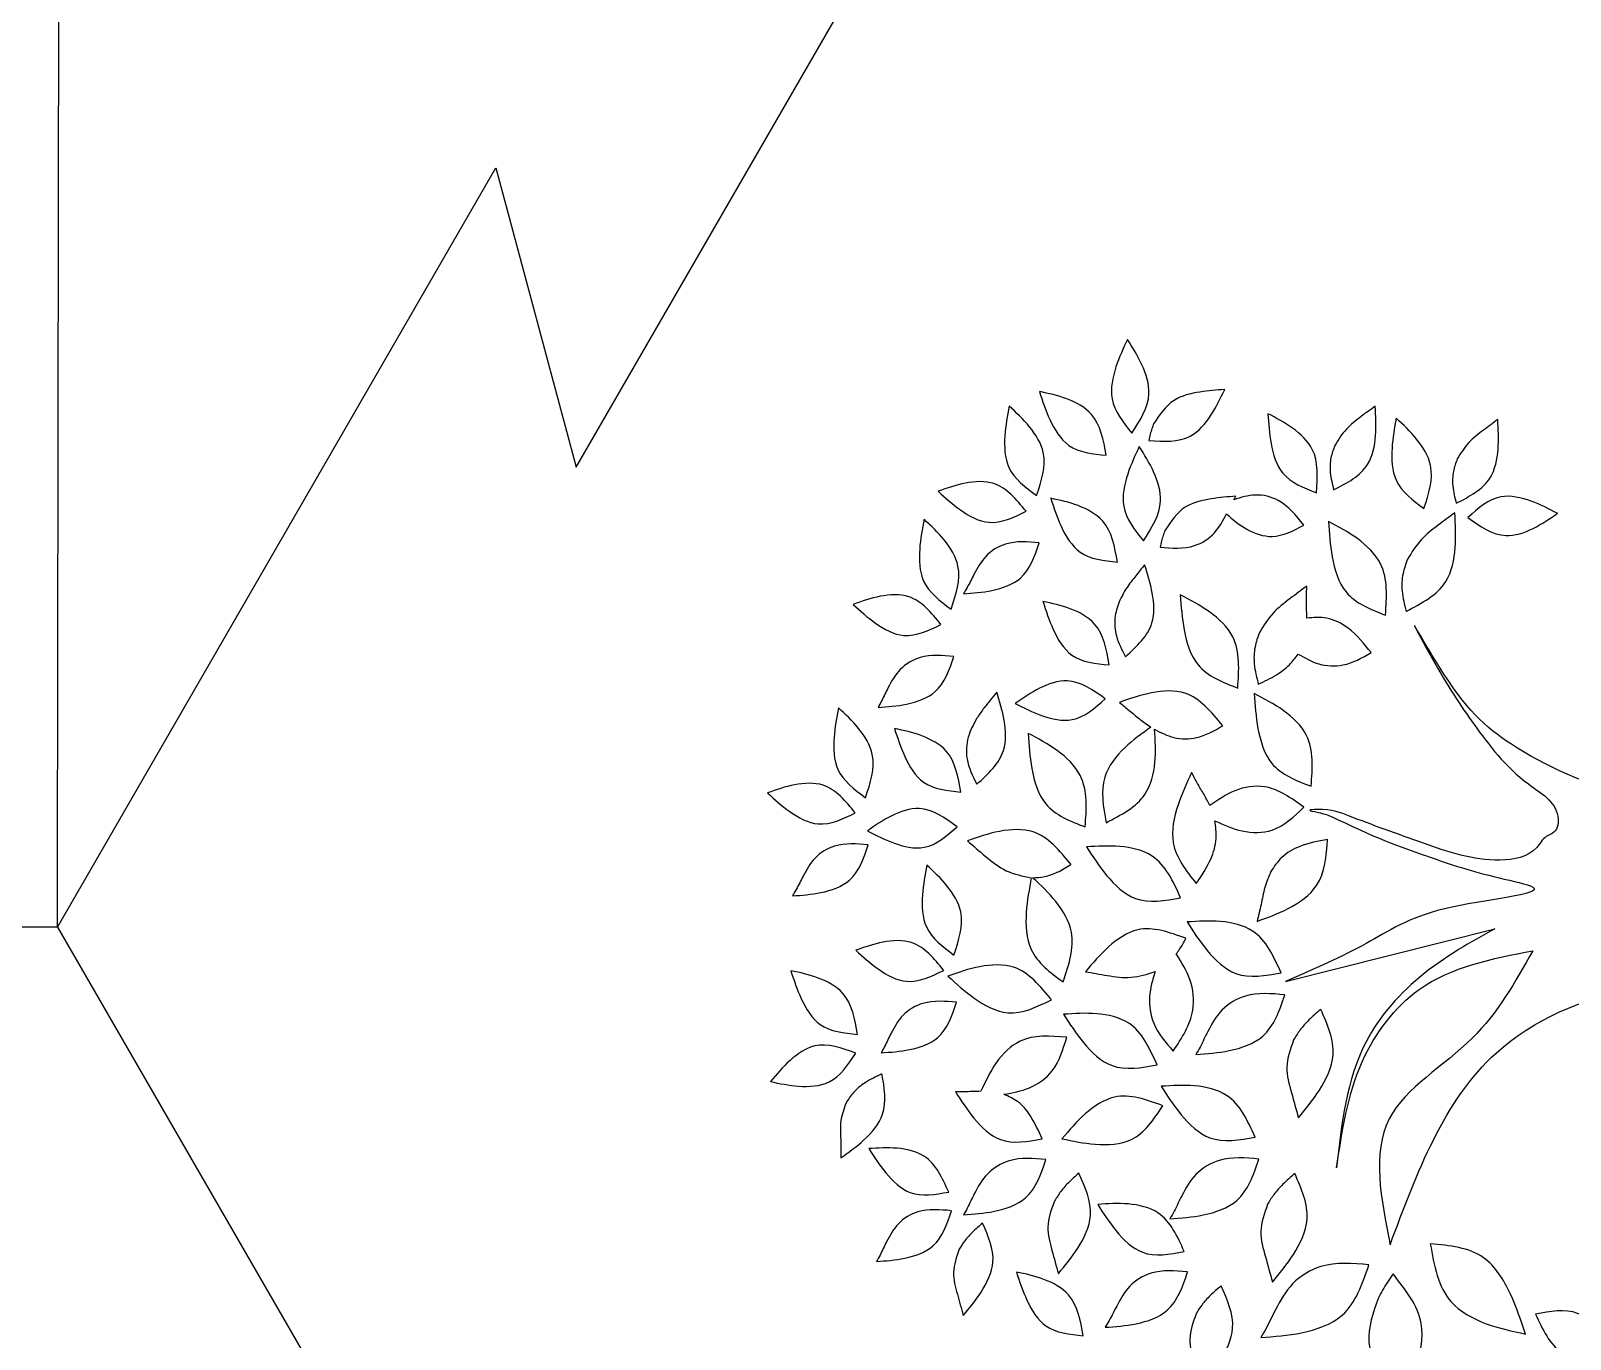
# Model space of a CAD drawing. Extents: x 1 to 437, y 7 to 187.
# Drawn here: x 69.53 to 92.52, y 80.37 to 99.91 of the extents above; entities that cross this region are included whole.
import ezdxf

# ---------------------------------------------------------------- set-up
doc = ezdxf.new("R2010")
doc.units = 0
doc.layers.add('Base', color=7, linetype='CONTINUOUS')

msp = doc.modelspace()

# ---------------------------------------------------------------- linework, layer by layer
at = {"layer": 'Base', "color": 1}
for p, q in [((77.671072, 93.39102), (84.218628, 104.731717)), ((69.925119, 86.522448), (76.472675, 97.863145)), ((76.472675, 97.863145), (77.671072, 93.39102)), ((69.925119, 86.522448), (56.830008, 86.522448)), ((69.925119, 86.522448), (76.472675, 75.181749))]:
    msp.add_line(p, q, dxfattribs=at)
at = {"layer": 'Base', "color": 3}
for p, q in [((85.905385, 95.301961), (85.905385, 95.301961)), ((84.5903, 94.523471), (84.5903, 94.523471)), ((84.138632, 94.305601), (84.138632, 94.305601)), ((86.300158, 94.045474), (86.300158, 94.045474)), ((88.004057, 94.192131), (88.004057, 94.192131)), ((89.920318, 94.124527), (89.920318, 94.124527)), ((86.082034, 93.702952), (86.082034, 93.702952)), ((89.002887, 93.717295), (89.002887, 93.717295)), ((90.832158, 93.516604), (90.832158, 93.516604)), ((83.078433, 93.033702), (83.078433, 93.033702)), ((84.759323, 92.928865), (84.759323, 92.928865)), ((82.867619, 92.615671), (82.867619, 92.615671)), ((86.46918, 92.450868), (86.46918, 92.450868)), ((88.90703, 92.58113), (88.90703, 92.58113)), ((90.989074, 92.641856), (90.989074, 92.641856)), ((90.090377, 92.020132), (90.090377, 92.020132)), ((83.612172, 91.788636), (83.612186, 91.788628)), ((81.807423, 91.343772), (81.807423, 91.343772)), ((84.643064, 91.386944), (84.643064, 91.386944)), ((85.780713, 91.381883), (85.780713, 91.381883)), ((86.695698, 91.485016), (86.695698, 91.485016)), ((87.879019, 90.924031), (87.879019, 90.924031)), ((82.333536, 90.103109), (82.333536, 90.103109)), ((87.800569, 90.012044), (87.800569, 90.012044)), ((81.588314, 89.800129), (81.588314, 89.800129)), ((84.231511, 89.862752), (84.231511, 89.862752)), ((85.789341, 89.879883), (85.789341, 89.879883)), ((82.427067, 89.488999), (82.427067, 89.488999)), ((83.652922, 89.636692), (83.652922, 89.636692)), ((84.422056, 89.416674), (84.422056, 89.416674)), ((86.864379, 88.831489), (86.864379, 88.831489)), ((80.528104, 88.528233), (80.528104, 88.528233)), ((82.023164, 87.960393), (82.023164, 87.960393)), ((83.5157, 87.811541), (83.5157, 87.811541)), ((85.296211, 87.720476), (85.296211, 87.720476)), ((82.909145, 87.448871), (82.909145, 87.448871)), ((81.061854, 87.283162), (81.061868, 87.283156)), ((88.048019, 87.353776), (88.048019, 87.353776)), ((86.79758, 86.599063), (86.79758, 86.599063)), ((81.848932, 86.176977), (81.848932, 86.176977)), ((80.878367, 85.871709), (80.878367, 85.871709)), ((83.224466, 85.790166), (83.224466, 85.790166)), ((85.279145, 85.856506), (85.279159, 85.856497)), ((84.952521, 85.220193), (84.952521, 85.220193)), ((82.375056, 84.936309), (82.375056, 84.936309)), ((87.106447, 84.964452), (87.106447, 84.964452)), ((88.386866, 84.836233), (88.386866, 84.836233)), ((80.57344, 84.214672), (80.57344, 84.214672)), ((83.338207, 84.064533), (83.338207, 84.064533)), ((86.409248, 84.144924), (86.409248, 84.144924)), ((81.704231, 83.897875), (81.704231, 83.897875)), ((84.927858, 83.360611), (84.927858, 83.360611)), ((82.042491, 83.213757), (82.042491, 83.213757)), ((83.618022, 82.538351), (83.618022, 82.538351)), ((84.812087, 82.419253), (84.812087, 82.419253)), ((85.461706, 82.380262), (85.461706, 82.380262)), ((86.718115, 82.510312), (86.718115, 82.510312)), ((87.998534, 82.382093), (87.998534, 82.382093)), ((82.306482, 81.818919), (82.306482, 81.818919)), ((83.394454, 81.71015), (83.394454, 81.71015)), ((90.428809, 81.793677), (90.428809, 81.793677)), ((84.247324, 81.370504), (84.247324, 81.370504)), ((89.65729, 80.986504), (89.657278, 80.98651)), ((85.745915, 80.861723), (85.74593, 80.861717)), ((86.93233, 80.747042), (86.93233, 80.747042)), ((88.117319, 80.806308), (88.117319, 80.806308)), ((92.001577, 80.743065), (92.001577, 80.743065))]:
    msp.add_line(p, q, dxfattribs=at)
at = {"layer": 'Base', "color": 7}
msp.add_line((88.264642, 85.711333), (91.394113, 86.497912), dxfattribs=at)
at = {"layer": 'Base', "color": 1}
msp.add_open_spline([(69.925119, 86.522448), (69.933194, 91.810889), (69.949344, 102.387763), (69.9736, 118.253045), (69.989773, 128.829886), (69.997859, 134.118295)], degree=3, knots=[0, 0, 0, 0, 15.865342, 31.730656, 47.595902, 47.595902, 47.595902, 47.595902], dxfattribs=at)
at = {"layer": 'Base', "color": 3}
for points, knots in [([(85.905385, 95.301961), (85.843833, 95.169027), (85.715658, 94.892204), (85.605913, 94.359111), (85.841224, 94.062992), (85.97134, 93.899252)], [0, 0, 0, 0, 0.443848, 0.92427, 1.5185, 1.5185, 1.5185, 1.5185]), ([(85.97134, 93.899252), (86.0949, 94.091672), (86.303139, 94.415962), (86.137826, 94.933916), (85.982521, 95.179825), (85.905385, 95.301961)], [0, 0, 0, 0, 0.646036, 1.088783, 1.525673, 1.525673, 1.525673, 1.525673]), ([(84.5903, 94.523471), (84.636686, 94.383597), (84.732635, 94.094266), (85.01314, 93.629599), (85.384811, 93.591454), (85.588097, 93.57059)], [0, 0, 0, 0, 0.447384, 0.925414, 1.502525, 1.502525, 1.502525, 1.502525]), ([(85.588097, 93.57059), (85.547357, 93.797817), (85.479454, 94.176541), (85.005465, 94.433952), (84.727747, 94.493835), (84.5903, 94.523471)], [0, 0, 0, 0, 0.650386, 1.08401, 1.508898, 1.508898, 1.508898, 1.508898]), ([(86.225741, 93.793108), (86.447391, 93.77801), (86.824311, 93.752335), (87.171239, 94.163807), (87.295683, 94.424316), (87.358068, 94.554911)], [0, 0, 0, 0, 0.622764, 1.059024, 1.497571, 1.497571, 1.497571, 1.497571]), ([(87.358068, 94.554911), (87.23546, 94.544512), (86.979393, 94.522795), (86.554511, 94.427144), (86.388337, 94.177791), (86.300158, 94.045474)], [0, 0, 0, 0, 0.372564, 0.778104, 1.236597, 1.236597, 1.236597, 1.236597]), ([(84.138632, 94.305601), (84.112046, 94.160737), (84.056876, 93.86012), (84.080376, 93.316993), (84.382292, 93.092615), (84.548373, 92.969186)], [0, 0, 0, 0, 0.44655, 0.926661, 1.513686, 1.513686, 1.513686, 1.513686]), ([(84.548373, 92.969186), (84.620876, 93.187706), (84.742312, 93.553707), (84.454688, 94.013024), (84.243396, 94.20862), (84.138632, 94.305601)], [0, 0, 0, 0, 0.650215, 1.08905, 1.520623, 1.520623, 1.520623, 1.520623]), ([(88.986809, 93.054445), (89.186051, 93.157861), (89.525128, 93.333858), (89.630974, 93.866666), (89.615091, 94.159294), (89.607164, 94.305325)], [0, 0, 0, 0, 0.633172, 1.077554, 1.520215, 1.520215, 1.520215, 1.520215]), ([(89.607164, 94.305325), (89.536715, 94.253252), (89.388973, 94.144051), (89.159539, 93.971001), (89.055673, 93.802784), (89.002887, 93.717295)], [0, 0, 0, 0, 0.263453, 0.552495, 0.851187, 0.851187, 0.851187, 0.851187]), ([(86.300158, 94.045474), (86.289944, 94.020277), (86.268735, 93.967951), (86.245362, 93.883097), (86.232436, 93.823814), (86.225741, 93.793108)], [0, 0, 0, 0, 0.081505, 0.169261, 0.263555, 0.263555, 0.263555, 0.263555]), ([(88.004057, 94.192131), (88.013955, 94.045105), (88.034425, 93.74103), (88.188361, 93.221278), (88.536486, 93.085301), (88.727353, 93.010749)], [0, 0, 0, 0, 0.44716, 0.924804, 1.504528, 1.504528, 1.504528, 1.504528]), ([(88.727353, 93.010749), (88.744306, 93.240931), (88.772549, 93.624405), (88.381335, 93.99527), (88.129085, 94.126892), (88.004057, 94.192131)], [0, 0, 0, 0, 0.651133, 1.084762, 1.510909, 1.510909, 1.510909, 1.510909]), ([(89.920318, 94.124527), (89.894024, 93.9786), (89.839298, 93.674884), (89.863886, 93.127859), (90.167073, 92.900632), (90.333288, 92.776061)], [0, 0, 0, 0, 0.449523, 0.93559, 1.525429, 1.525429, 1.525429, 1.525429]), ([(90.333288, 92.776061), (90.405232, 92.99556), (90.526156, 93.364495), (90.238024, 93.828082), (90.02539, 94.026487), (89.920318, 94.124527)], [0, 0, 0, 0, 0.653172, 1.097857, 1.532245, 1.532245, 1.532245, 1.532245]), ([(90.81608, 92.853754), (91.015322, 92.95717), (91.354399, 93.133168), (91.460249, 93.665977), (91.444365, 93.958606), (91.436438, 94.104636)], [0, 0, 0, 0, 0.633172, 1.077557, 1.520218, 1.520218, 1.520218, 1.520218]), ([(91.436438, 94.104636), (91.365989, 94.052564), (91.218247, 93.943361), (90.988812, 93.770309), (90.884945, 93.602093), (90.832158, 93.516604)], [0, 0, 0, 0, 0.263455, 0.552498, 0.851191, 0.851191, 0.851191, 0.851191]), ([(86.082034, 93.702952), (86.02021, 93.569352), (85.891267, 93.290706), (85.77843, 92.755492), (86.013792, 92.457131), (86.143578, 92.292606)], [0, 0, 0, 0, 0.446115, 0.930448, 1.525834, 1.525834, 1.525834, 1.525834]), ([(86.143578, 92.292606), (86.26715, 92.485566), (86.4757, 92.81122), (86.314067, 93.332357), (86.158923, 93.580147), (86.082034, 93.702952)], [0, 0, 0, 0, 0.648307, 1.09413, 1.532178, 1.532178, 1.532178, 1.532178]), ([(89.002887, 93.717295), (88.980421, 93.65651), (88.932435, 93.526679), (88.926596, 93.296551), (88.965557, 93.139873), (88.9868, 93.054445)], [0, 0, 0, 0, 0.193489, 0.413279, 0.676803, 0.676803, 0.676803, 0.676803]), ([(90.832158, 93.516604), (90.809692, 93.455819), (90.761706, 93.325987), (90.755869, 93.09586), (90.794829, 92.939182), (90.816072, 92.853754)], [0, 0, 0, 0, 0.193488, 0.413279, 0.676803, 0.676803, 0.676803, 0.676803]), ([(84.392, 92.733584), (84.248409, 92.909004), (84.008501, 93.202093), (83.475648, 93.17336), (83.210669, 93.080195), (83.078433, 93.033702)], [0, 0, 0, 0, 0.634713, 1.060465, 1.484591, 1.484591, 1.484591, 1.484591]), ([(83.078433, 93.033702), (83.184613, 92.936914), (83.403906, 92.737018), (83.874858, 92.482141), (84.207699, 92.643974), (84.392, 92.733584)], [0, 0, 0, 0, 0.436145, 0.900769, 1.477244, 1.477244, 1.477244, 1.477244]), ([(84.759323, 92.928865), (84.805709, 92.788991), (84.901659, 92.499661), (85.182162, 92.034995), (85.553832, 91.996848), (85.757117, 91.975984)], [0, 0, 0, 0, 0.447382, 0.925412, 1.502521, 1.502521, 1.502521, 1.502521]), ([(85.757117, 91.975984), (85.716377, 92.203211), (85.648475, 92.581934), (85.174487, 92.839346), (84.896769, 92.899228), (84.759323, 92.928865)], [0, 0, 0, 0, 0.650386, 1.084009, 1.508896, 1.508896, 1.508896, 1.508896]), ([(87.527088, 92.960304), (87.404481, 92.949906), (87.148414, 92.928189), (86.723534, 92.832538), (86.55736, 92.583185), (86.46918, 92.450868)], [0, 0, 0, 0, 0.372562, 0.778101, 1.236594, 1.236594, 1.236594, 1.236594]), ([(88.54033, 92.528067), (88.427347, 92.669838), (88.239264, 92.905844), (87.820702, 93.009021), (87.601872, 92.94011), (87.496221, 92.90684)], [0, 0, 0, 0, 0.529274, 0.881084, 1.209495, 1.209495, 1.209495, 1.209495]), ([(87.496221, 92.90684), (87.499593, 92.91283), (87.506332, 92.924804), (87.516481, 92.942709), (87.523557, 92.954447), (87.527088, 92.960304)], [0, 0, 0, 0, 0.020622, 0.041222, 0.061738, 0.061738, 0.061738, 0.061738]), ([(92.328314, 92.703716), (92.202118, 92.768834), (91.941144, 92.903498), (91.421411, 93.023532), (91.143869, 92.778512), (90.989074, 92.641856)], [0, 0, 0, 0, 0.43095, 0.891209, 1.47164, 1.47164, 1.47164, 1.47164]), ([(86.394761, 92.198502), (86.569995, 92.183329), (86.866203, 92.157682), (87.225302, 92.390301), (87.332605, 92.596103), (87.384797, 92.696206)], [0, 0, 0, 0, 0.513138, 0.867388, 1.20288, 1.20288, 1.20288, 1.20288]), ([(87.384797, 92.696206), (87.481097, 92.61245), (87.675749, 92.443151), (88.111076, 92.299209), (88.38595, 92.445759), (88.54033, 92.528067)], [0, 0, 0, 0, 0.383482, 0.775139, 1.276943, 1.276943, 1.276943, 1.276943]), ([(90.067209, 91.239169), (90.301338, 91.361054), (90.700207, 91.5687), (90.8237, 92.196138), (90.805059, 92.540833), (90.795763, 92.712728)], [0, 0, 0, 0, 0.744494, 1.268346, 1.789454, 1.789454, 1.789454, 1.789454]), ([(90.795763, 92.712728), (90.713327, 92.651467), (90.540555, 92.523074), (90.273248, 92.318134), (90.152048, 92.120629), (90.090377, 92.020132)], [0, 0, 0, 0, 0.30885, 0.647294, 0.997919, 0.997919, 0.997919, 0.997919]), ([(90.989074, 92.641856), (91.171468, 92.511444), (91.47738, 92.292715), (91.981477, 92.462991), (92.212531, 92.623356), (92.328314, 92.703716)], [0, 0, 0, 0, 0.627216, 1.051969, 1.478607, 1.478607, 1.478607, 1.478607]), ([(82.867619, 92.615671), (82.840801, 92.470183), (82.785085, 92.167915), (82.804779, 91.622231), (83.107096, 91.395825), (83.272952, 91.271616)], [0, 0, 0, 0, 0.448673, 0.932168, 1.519805, 1.519805, 1.519805, 1.519805]), ([(83.272952, 91.271616), (83.345462, 91.490522), (83.467, 91.85744), (83.183442, 92.320851), (82.972175, 92.518068), (82.867619, 92.615671)], [0, 0, 0, 0, 0.652348, 1.093433, 1.525621, 1.525621, 1.525621, 1.525621]), ([(86.46918, 92.450868), (86.458967, 92.425671), (86.437757, 92.373344), (86.414382, 92.28849), (86.401456, 92.229208), (86.394761, 92.198502)], [0, 0, 0, 0, 0.081505, 0.169262, 0.263556, 0.263556, 0.263556, 0.263556]), ([(88.90703, 92.58113), (88.918959, 92.407494), (88.943679, 92.047667), (89.124392, 91.433288), (89.535031, 91.271196), (89.759539, 91.182575)], [0, 0, 0, 0, 0.528177, 1.094541, 1.777681, 1.777681, 1.777681, 1.777681]), ([(89.759539, 91.182575), (89.778938, 91.453695), (89.811324, 91.906326), (89.352046, 92.346795), (89.054258, 92.503603), (88.90703, 92.58113)], [0, 0, 0, 0, 0.767846, 1.281905, 1.784589, 1.784589, 1.784589, 1.784589]), ([(83.45665, 91.501625), (83.597683, 91.51188), (83.891842, 91.53327), (84.39918, 91.708574), (84.520708, 92.063851), (84.588977, 92.263427)], [0, 0, 0, 0, 0.428359, 0.893449, 1.489598, 1.489598, 1.489598, 1.489598]), ([(84.588977, 92.263427), (84.417875, 92.278319), (84.128466, 92.303508), (83.772283, 92.084989), (83.664412, 91.885329), (83.612172, 91.788636)], [0, 0, 0, 0, 0.50248, 0.849919, 1.176192, 1.176192, 1.176192, 1.176192]), ([(90.090377, 92.020132), (90.063687, 91.948543), (90.006662, 91.795589), (89.997017, 91.52451), (90.042463, 91.339757), (90.067206, 91.239169)], [0, 0, 0, 0, 0.228205, 0.487571, 0.797542, 0.797542, 0.797542, 0.797542]), ([(83.612186, 91.788628), (83.595528, 91.75616), (83.562325, 91.691441), (83.512151, 91.594815), (83.475124, 91.532644), (83.45665, 91.501625)], [0, 0, 0, 0, 0.109481, 0.218233, 0.32652, 0.32652, 0.32652, 0.32652]), ([(86.16168, 91.935902), (86.118636, 91.881137), (86.028653, 91.766649), (85.886386, 91.591499), (85.816387, 91.452646), (85.780713, 91.381883)], [0, 0, 0, 0, 0.209129, 0.437182, 0.674184, 0.674184, 0.674184, 0.674184]), ([(85.877705, 90.562101), (86.044479, 90.715386), (86.327178, 90.975219), (86.294536, 91.518239), (86.205845, 91.797058), (86.16168, 91.935902)], [0, 0, 0, 0, 0.639459, 1.083947, 1.524842, 1.524842, 1.524842, 1.524842]), ([(88.584405, 91.616627), (88.501968, 91.555366), (88.329196, 91.426973), (88.061889, 91.222033), (87.940689, 91.024529), (87.879019, 90.924031)], [0, 0, 0, 0, 0.308852, 0.647296, 0.99792, 0.99792, 0.99792, 0.99792]), ([(88.583369, 91.138585), (88.583121, 91.191901), (88.582626, 91.298275), (88.579241, 91.457647), (88.582746, 91.563658), (88.584498, 91.616627)], [0, 0, 0, 0, 0.159954, 0.319135, 0.478099, 0.478099, 0.478099, 0.478099]), ([(83.120986, 91.043657), (82.977396, 91.219077), (82.737489, 91.512164), (82.204636, 91.483432), (81.939658, 91.390266), (81.807423, 91.343772)], [0, 0, 0, 0, 0.634711, 1.060463, 1.484588, 1.484588, 1.484588, 1.484588]), ([(81.807423, 91.343772), (81.913602, 91.246984), (82.132893, 91.047088), (82.603845, 90.792214), (82.936686, 90.954047), (83.120986, 91.043657)], [0, 0, 0, 0, 0.436143, 0.900766, 1.477241, 1.477241, 1.477241, 1.477241]), ([(84.643064, 91.386944), (84.688816, 91.247505), (84.783249, 90.959701), (85.060449, 90.495963), (85.430451, 90.458826), (85.633221, 90.438474)], [0, 0, 0, 0, 0.445619, 0.919763, 1.494666, 1.494666, 1.494666, 1.494666]), ([(85.633221, 90.438474), (85.593264, 90.665328), (85.526855, 91.042354), (85.055652, 91.298858), (84.779871, 91.357736), (84.643064, 91.386944)], [0, 0, 0, 0, 0.64864, 1.07802, 1.500699, 1.500699, 1.500699, 1.500699]), ([(85.780713, 91.381883), (85.755048, 91.303379), (85.700893, 91.137736), (85.729588, 90.843565), (85.824972, 90.662309), (85.877705, 90.562101)], [0, 0, 0, 0, 0.246008, 0.51907, 0.856681, 0.856681, 0.856681, 0.856681]), ([(86.695698, 91.485016), (86.707849, 91.311945), (86.733014, 90.953504), (86.917968, 90.342431), (87.327981, 90.181995), (87.552615, 90.094098)], [0, 0, 0, 0, 0.526333, 1.090069, 1.773173, 1.773173, 1.773173, 1.773173]), ([(87.552615, 90.094098), (87.571929, 90.364971), (87.604173, 90.817188), (87.140944, 91.252562), (86.843122, 91.408049), (86.695698, 91.485016)], [0, 0, 0, 0, 0.765981, 1.278786, 1.781453, 1.781453, 1.781453, 1.781453]), ([(89.548104, 90.622333), (89.442262, 90.7541), (89.262527, 90.977861), (88.903105, 91.163885), (88.683835, 91.146535), (88.583369, 91.138585)], [0, 0, 0, 0, 0.504505, 0.856729, 1.154584, 1.154584, 1.154584, 1.154584]), ([(87.879019, 90.924031), (87.852618, 90.853094), (87.796356, 90.701922), (87.789549, 90.433325), (87.835261, 90.2506), (87.860251, 90.150706)], [0, 0, 0, 0, 0.225973, 0.481567, 0.789813, 0.789813, 0.789813, 0.789813]), ([(83.313566, 90.565852), (83.14265, 90.58131), (82.854295, 90.607389), (82.494413, 90.397334), (82.385995, 90.19905), (82.333536, 90.103109)], [0, 0, 0, 0, 0.503205, 0.848961, 1.173092, 1.173092, 1.173092, 1.173092]), ([(87.860259, 90.150706), (87.952203, 90.194618), (88.117962, 90.273783), (88.324295, 90.424997), (88.414923, 90.54582), (88.456268, 90.600938)], [0, 0, 0, 0, 0.305645, 0.551027, 0.756874, 0.756874, 0.756874, 0.756874]), ([(88.456268, 90.600938), (88.555247, 90.543717), (88.759569, 90.425595), (89.168865, 90.407637), (89.411891, 90.545218), (89.548104, 90.62233)], [0, 0, 0, 0, 0.340101, 0.702071, 1.163676, 1.163676, 1.163676, 1.163676]), ([(82.18124, 89.804052), (82.322273, 89.814307), (82.616432, 89.835696), (83.123769, 90.011), (83.245298, 90.366276), (83.313566, 90.565852)], [0, 0, 0, 0, 0.428359, 0.893449, 1.489596, 1.489596, 1.489596, 1.489596]), ([(85.575165, 89.932249), (85.39215, 90.062219), (85.084359, 90.2808), (84.579823, 90.105027), (84.347697, 89.943567), (84.231511, 89.862752)], [0, 0, 0, 0, 0.627401, 1.055146, 1.483803, 1.483803, 1.483803, 1.483803]), ([(82.333536, 90.103109), (82.316975, 90.069691), (82.283659, 90.002458), (82.236795, 89.900754), (82.199612, 89.836032), (82.18124, 89.804052)], [0, 0, 0, 0, 0.111898, 0.22512, 0.335708, 0.335708, 0.335708, 0.335708]), ([(83.953333, 90.033544), (83.921618, 89.992835), (83.855543, 89.908023), (83.748817, 89.780667), (83.685359, 89.685392), (83.652922, 89.636692)], [0, 0, 0, 0, 0.154829, 0.322569, 0.49797, 0.49797, 0.49797, 0.49797]), ([(83.65731, 88.656511), (83.824466, 88.809939), (84.107777, 89.069981), (84.084122, 89.614291), (83.996757, 89.894345), (83.953333, 90.033544)], [0, 0, 0, 0, 0.642045, 1.088195, 1.529095, 1.529095, 1.529095, 1.529095]), ([(84.231511, 89.862752), (84.358114, 89.79811), (84.620334, 89.664223), (85.142159, 89.549668), (85.420131, 89.795269), (85.575165, 89.932249)], [0, 0, 0, 0, 0.431163, 0.893026, 1.475474, 1.475474, 1.475474, 1.475474]), ([(87.329131, 89.530627), (87.160718, 89.736683), (86.879546, 90.080701), (86.254692, 90.044529), (85.944377, 89.934736), (85.789341, 89.879883)], [0, 0, 0, 0, 0.744506, 1.242978, 1.740673, 1.740673, 1.740673, 1.740673]), ([(87.800569, 90.012044), (87.81214, 89.839425), (87.83606, 89.482543), (88.016842, 88.872386), (88.425626, 88.712976), (88.64985, 88.625537)], [0, 0, 0, 0, 0.524986, 1.085385, 1.766217, 1.766217, 1.766217, 1.766217]), ([(88.64985, 88.625537), (88.669866, 88.895897), (88.703201, 89.346133), (88.243563, 89.781214), (87.947416, 89.935527), (87.800569, 90.012044)], [0, 0, 0, 0, 0.764656, 1.273401, 1.773782, 1.773782, 1.773782, 1.773782]), ([(81.588314, 89.800129), (81.561496, 89.65464), (81.505779, 89.352372), (81.525472, 88.806687), (81.827791, 88.580283), (81.993647, 88.456074)], [0, 0, 0, 0, 0.448675, 0.93217, 1.519806, 1.519806, 1.519806, 1.519806]), ([(81.993647, 88.456074), (82.066158, 88.67498), (82.187697, 89.041898), (81.904137, 89.505308), (81.692871, 89.702525), (81.588314, 89.800129)], [0, 0, 0, 0, 0.652348, 1.093433, 1.525622, 1.525622, 1.525622, 1.525622]), ([(85.789341, 89.879883), (85.836894, 89.840094), (85.936092, 89.757094), (86.087632, 89.627503), (86.199839, 89.548357), (86.25698, 89.508052)], [0, 0, 0, 0, 0.186035, 0.388075, 0.597731, 0.597731, 0.597731, 0.597731]), ([(82.427067, 89.488999), (82.472819, 89.34956), (82.567251, 89.061757), (82.844452, 88.598019), (83.214454, 88.560881), (83.417224, 88.540529)], [0, 0, 0, 0, 0.445619, 0.919763, 1.494666, 1.494666, 1.494666, 1.494666]), ([(83.417224, 88.540529), (83.377266, 88.767384), (83.310857, 89.14441), (82.839655, 89.400917), (82.563873, 89.459793), (82.427067, 89.488999)], [0, 0, 0, 0, 0.648642, 1.078023, 1.5007, 1.5007, 1.5007, 1.5007]), ([(83.652922, 89.636692), (83.605043, 89.547559), (83.505612, 89.362454), (83.482796, 89.001387), (83.594898, 88.779869), (83.657324, 88.656511)], [0, 0, 0, 0, 0.301728, 0.626613, 1.034892, 1.034892, 1.034892, 1.034892]), ([(86.25698, 89.508052), (86.122775, 89.413505), (85.844611, 89.217541), (85.468595, 88.735434), (85.544184, 88.317169), (85.586618, 88.082367)], [0, 0, 0, 0, 0.495838, 1.02771, 1.708415, 1.708415, 1.708415, 1.708415]), ([(85.586618, 88.082367), (85.811582, 88.197287), (86.193027, 88.392142), (86.344302, 88.984094), (86.321705, 89.313224), (86.310447, 89.477185)], [0, 0, 0, 0, 0.717722, 1.216953, 1.712534, 1.712534, 1.712534, 1.712534]), ([(86.310447, 89.477185), (86.40456, 89.428819), (86.599155, 89.328813), (86.978229, 89.328797), (87.202917, 89.458031), (87.329131, 89.530627)], [0, 0, 0, 0, 0.314668, 0.650632, 1.081241, 1.081241, 1.081241, 1.081241]), ([(84.422056, 89.416674), (84.433985, 89.243038), (84.458705, 88.883212), (84.639417, 88.268833), (85.050055, 88.106742), (85.274562, 88.018122)], [0, 0, 0, 0, 0.528177, 1.09454, 1.777677, 1.777677, 1.777677, 1.777677]), ([(85.274562, 88.018122), (85.293961, 88.289241), (85.326347, 88.74187), (84.867073, 89.182342), (84.569284, 89.339148), (84.422056, 89.416674)], [0, 0, 0, 0, 0.767843, 1.281903, 1.784585, 1.784585, 1.784585, 1.784585]), ([(86.864379, 88.831489), (86.791609, 88.674278), (86.63977, 88.346247), (86.505761, 87.716678), (86.7823, 87.365286), (86.934658, 87.171687)], [0, 0, 0, 0, 0.525025, 1.095498, 1.795418, 1.795418, 1.795418, 1.795418]), ([(87.138942, 88.336903), (87.10984, 88.392465), (87.051327, 88.504174), (86.951728, 88.664487), (86.893365, 88.776071), (86.864379, 88.831489)], [0, 0, 0, 0, 0.18811, 0.378206, 0.565771, 0.565771, 0.565771, 0.565771]), ([(81.84167, 88.228118), (81.69808, 88.403538), (81.458171, 88.696627), (80.925318, 88.667894), (80.660339, 88.574727), (80.528104, 88.528233)], [0, 0, 0, 0, 0.634714, 1.060466, 1.484591, 1.484591, 1.484591, 1.484591]), ([(80.528104, 88.528233), (80.634284, 88.431445), (80.853577, 88.231551), (81.324529, 87.976675), (81.65737, 88.138508), (81.84167, 88.228118)], [0, 0, 0, 0, 0.436144, 0.900768, 1.477243, 1.477243, 1.477243, 1.477243]), ([(88.540153, 88.312068), (88.353372, 88.448936), (88.041873, 88.677195), (87.496301, 88.591893), (87.257208, 88.421291), (87.138942, 88.336903)], [0, 0, 0, 0, 0.664218, 1.107732, 1.541848, 1.541848, 1.541848, 1.541848]), ([(83.362408, 88.022251), (83.180012, 88.152663), (82.874099, 88.371391), (82.370002, 88.201119), (82.138947, 88.040753), (82.023164, 87.960393)], [0, 0, 0, 0, 0.627219, 1.051972, 1.478609, 1.478609, 1.478609, 1.478609]), ([(87.212325, 88.111227), (87.343945, 88.050564), (87.611438, 87.927277), (88.135766, 87.926036), (88.394157, 88.172698), (88.540153, 88.312068)], [0, 0, 0, 0, 0.434176, 0.88238, 1.46458, 1.46458, 1.46458, 1.46458]), ([(86.934658, 87.171687), (87.013236, 87.290165), (87.150674, 87.497392), (87.249973, 87.829107), (87.224056, 88.023317), (87.212325, 88.111227)], [0, 0, 0, 0, 0.42589, 0.744913, 1.008745, 1.008745, 1.008745, 1.008745]), ([(82.023164, 87.960393), (82.14936, 87.895275), (82.410335, 87.760611), (82.930068, 87.640577), (83.207612, 87.885595), (83.362408, 88.022251)], [0, 0, 0, 0, 0.43095, 0.891209, 1.471641, 1.471641, 1.471641, 1.471641]), ([(85.063127, 87.457877), (84.894032, 87.663992), (84.611223, 88.008717), (83.983808, 87.975506), (83.671433, 87.86609), (83.5157, 87.811541)], [0, 0, 0, 0, 0.746753, 1.248932, 1.748201, 1.748201, 1.748201, 1.748201]), ([(87.841226, 86.607544), (87.997687, 86.664156), (88.324428, 86.782381), (88.842, 87.143489), (88.8757, 87.584354), (88.894663, 87.832428)], [0, 0, 0, 0, 0.503655, 1.051793, 1.757111, 1.757111, 1.757111, 1.757111]), ([(88.894663, 87.832428), (88.754604, 87.806412), (88.510764, 87.76112), (88.206702, 87.591181), (88.09777, 87.428208), (88.048019, 87.353776)], [0, 0, 0, 0, 0.426583, 0.742673, 1.008389, 1.008389, 1.008389, 1.008389]), ([(80.901924, 86.988513), (81.042956, 86.998768), (81.337114, 87.020159), (81.844452, 87.195462), (81.96598, 87.550739), (82.034247, 87.750315)], [0, 0, 0, 0, 0.428357, 0.893448, 1.489596, 1.489596, 1.489596, 1.489596]), ([(82.034247, 87.750315), (81.863707, 87.765766), (81.576232, 87.79181), (81.22042, 87.577471), (81.113658, 87.379315), (81.061854, 87.283162)], [0, 0, 0, 0, 0.501264, 0.844968, 1.168959, 1.168959, 1.168959, 1.168959]), ([(83.5157, 87.811541), (83.603688, 87.735077), (83.787505, 87.575336), (84.085488, 87.335502), (84.341486, 87.285509), (84.470435, 87.260327)], [0, 0, 0, 0, 0.351194, 0.733683, 1.12189, 1.12189, 1.12189, 1.12189]), ([(86.700713, 86.960505), (86.589114, 87.205299), (86.403275, 87.612945), (85.789894, 87.752246), (85.460137, 87.731025), (85.296211, 87.720476)], [0, 0, 0, 0, 0.755245, 1.257676, 1.754334, 1.754334, 1.754334, 1.754334]), ([(85.296211, 87.720476), (85.388837, 87.576821), (85.58002, 87.280308), (86.035834, 86.841932), (86.464787, 86.918431), (86.700713, 86.960505)], [0, 0, 0, 0, 0.519015, 1.071275, 1.746268, 1.746268, 1.746268, 1.746268]), ([(82.909145, 87.448871), (82.882327, 87.303383), (82.826609, 87.001115), (82.846304, 86.455431), (83.14862, 86.229025), (83.314475, 86.104816)], [0, 0, 0, 0, 0.448674, 0.932168, 1.519804, 1.519804, 1.519804, 1.519804]), ([(83.314475, 86.104816), (83.386985, 86.323721), (83.508524, 86.69064), (83.224966, 87.154051), (83.013701, 87.351268), (82.909145, 87.448871)], [0, 0, 0, 0, 0.652348, 1.093433, 1.52562, 1.52562, 1.52562, 1.52562]), ([(84.49012, 87.259144), (84.549448, 87.263009), (84.675997, 87.271253), (84.871834, 87.340518), (84.996121, 87.416768), (85.063127, 87.457877)], [0, 0, 0, 0, 0.177754, 0.379157, 0.614752, 0.614752, 0.614752, 0.614752]), ([(81.061868, 87.283156), (81.044836, 87.250024), (81.010584, 87.183397), (80.958875, 87.084259), (80.92077, 87.020197), (80.901924, 86.988513)], [0, 0, 0, 0, 0.111765, 0.224761, 0.335335, 0.335335, 0.335335, 0.335335]), ([(84.470435, 87.260327), (84.438733, 87.090842), (84.373105, 86.739987), (84.401934, 86.106976), (84.753013, 85.846027), (84.94592, 85.702644)], [0, 0, 0, 0, 0.522683, 1.082024, 1.764193, 1.764193, 1.764193, 1.764193]), ([(84.94592, 85.702644), (85.030286, 85.955256), (85.171493, 86.378058), (84.857054, 86.92105), (84.611506, 87.147299), (84.49012, 87.259144)], [0, 0, 0, 0, 0.755936, 1.265227, 1.763131, 1.763131, 1.763131, 1.763131]), ([(88.048019, 87.353776), (88.014424, 87.274726), (87.946765, 87.115525), (87.905635, 86.858773), (87.862662, 86.691155), (87.841226, 86.607544)], [0, 0, 0, 0, 0.256691, 0.516952, 0.775986, 0.775986, 0.775986, 0.775986]), ([(86.778956, 86.35522), (86.533218, 86.444247), (86.118459, 86.594505), (85.602033, 86.239463), (85.387093, 85.984536), (85.279145, 85.856506)], [0, 0, 0, 0, 0.731027, 1.233833, 1.741136, 1.741136, 1.741136, 1.741136]), ([(88.202081, 85.839092), (88.090484, 86.083887), (87.904645, 86.491533), (87.291263, 86.630832), (86.961506, 86.609612), (86.79758, 86.599063)], [0, 0, 0, 0, 0.755244, 1.257676, 1.754335, 1.754335, 1.754335, 1.754335]), ([(86.79758, 86.599063), (86.890206, 86.455407), (87.08139, 86.158894), (87.537205, 85.720518), (87.966157, 85.797018), (88.202081, 85.839092)], [0, 0, 0, 0, 0.519018, 1.071277, 1.746268, 1.746268, 1.746268, 1.746268]), ([(83.162498, 85.876862), (83.018908, 86.052283), (82.778999, 86.345371), (82.246146, 86.316638), (81.981167, 86.223472), (81.848932, 86.176977)], [0, 0, 0, 0, 0.634714, 1.060466, 1.484591, 1.484591, 1.484591, 1.484591]), ([(86.634628, 86.12285), (86.65165, 86.145784), (86.686602, 86.192874), (86.735213, 86.270345), (86.763976, 86.326154), (86.778956, 86.35522)], [0, 0, 0, 0, 0.085667, 0.175895, 0.273964, 0.273964, 0.273964, 0.273964]), ([(81.848932, 86.176977), (81.955111, 86.080189), (82.174404, 85.880293), (82.645357, 85.625419), (82.978199, 85.787252), (83.162498, 85.876862)], [0, 0, 0, 0, 0.436144, 0.900769, 1.477244, 1.477244, 1.477244, 1.477244]), ([(86.590971, 84.671401), (86.718831, 84.865718), (86.933705, 85.192277), (86.87227, 85.745473), (86.712439, 85.999285), (86.634628, 86.12285)], [0, 0, 0, 0, 0.675141, 1.134605, 1.5705, 1.5705, 1.5705, 1.5705]), ([(80.878367, 85.871709), (80.924753, 85.731835), (81.020702, 85.442506), (81.301206, 84.97784), (81.672875, 84.939694), (81.876161, 84.918831)], [0, 0, 0, 0, 0.447382, 0.925411, 1.50252, 1.50252, 1.50252, 1.50252]), ([(81.876161, 84.918831), (81.835421, 85.146058), (81.76752, 85.524782), (81.293531, 85.782191), (81.015813, 85.842073), (80.878367, 85.871709)], [0, 0, 0, 0, 0.650387, 1.084008, 1.508895, 1.508895, 1.508895, 1.508895]), ([(84.771893, 85.4365), (84.602798, 85.642615), (84.319989, 85.98734), (83.692573, 85.954131), (83.380198, 85.844715), (83.224466, 85.790166)], [0, 0, 0, 0, 0.746753, 1.248936, 1.748201, 1.748201, 1.748201, 1.748201]), ([(83.224466, 85.790166), (83.34958, 85.676349), (83.608204, 85.441076), (84.16288, 85.141293), (84.55499, 85.33136), (84.771893, 85.4365)], [0, 0, 0, 0, 0.513436, 1.061324, 1.739604, 1.739604, 1.739604, 1.739604]), ([(85.279159, 85.856497), (85.386541, 85.837292), (85.610927, 85.797161), (85.965742, 85.7454), (86.199685, 85.819661), (86.318395, 85.857344)], [0, 0, 0, 0, 0.328452, 0.686336, 1.055019, 1.055019, 1.055019, 1.055019]), ([(86.318395, 85.857341), (86.281996, 85.734706), (86.207063, 85.482238), (86.272185, 85.032898), (86.477012, 84.800628), (86.590971, 84.671401)], [0, 0, 0, 0, 0.381738, 0.785881, 1.292729, 1.292729, 1.292729, 1.292729]), ([(88.25751, 85.511763), (88.056593, 85.529747), (87.717371, 85.560112), (87.295396, 85.310851), (87.168063, 85.077413), (87.106447, 84.964452)], [0, 0, 0, 0, 0.591179, 0.998129, 1.379693, 1.379693, 1.379693, 1.379693]), ([(82.227174, 84.644889), (82.367755, 84.654562), (82.66034, 84.674693), (83.166786, 84.845918), (83.287294, 85.199904), (83.35509, 85.399052)], [0, 0, 0, 0, 0.426998, 0.888691, 1.482503, 1.482503, 1.482503, 1.482503]), ([(83.35509, 85.399052), (83.184173, 85.41451), (82.895818, 85.44059), (82.535936, 85.230533), (82.427516, 85.03225), (82.375056, 84.936309)], [0, 0, 0, 0, 0.503206, 0.848961, 1.173094, 1.173094, 1.173094, 1.173094]), ([(86.927696, 84.619568), (87.09332, 84.631414), (87.438583, 84.656109), (88.034738, 84.860357), (88.177372, 85.277432), (88.25751, 85.511763)], [0, 0, 0, 0, 0.503068, 1.048705, 1.748369, 1.748369, 1.748369, 1.748369]), ([(86.349386, 84.464631), (86.238567, 84.709226), (86.054432, 85.115645), (85.443434, 85.253048), (85.115762, 85.231118), (84.952521, 85.220193)], [0, 0, 0, 0, 0.753182, 1.251485, 1.746181, 1.746181, 1.746181, 1.746181]), ([(84.952521, 85.220193), (85.04447, 85.076927), (85.233903, 84.78177), (85.687196, 84.344765), (86.114093, 84.422039), (86.349386, 84.464631)], [0, 0, 0, 0, 0.516942, 1.065004, 1.738035, 1.738035, 1.738035, 1.738035]), ([(88.793659, 85.29387), (88.733489, 85.242435), (88.621679, 85.146856), (88.483268, 84.99365), (88.417303, 84.885934), (88.386866, 84.836233)], [0, 0, 0, 0, 0.237426, 0.441196, 0.615761, 0.615761, 0.615761, 0.615761]), ([(88.459361, 83.674157), (88.568133, 83.806049), (88.79553, 84.081781), (89.074798, 84.65812), (88.894072, 85.066803), (88.793659, 85.29387)], [0, 0, 0, 0, 0.517704, 1.082308, 1.788213, 1.788213, 1.788213, 1.788213]), ([(82.375056, 84.936309), (82.358863, 84.903557), (82.326569, 84.838241), (82.281315, 84.739022), (82.245183, 84.676201), (82.227174, 84.644889)], [0, 0, 0, 0, 0.109618, 0.218604, 0.326904, 0.326904, 0.326904, 0.326904]), ([(84.99913, 84.877584), (84.753877, 84.896415), (84.338785, 84.928288), (83.918172, 84.506198), (83.784563, 84.214908), (83.717824, 84.069407)], [0, 0, 0, 0, 0.697634, 1.180747, 1.662911, 1.662911, 1.662911, 1.662911]), ([(84.058932, 84.025225), (84.189927, 84.04796), (84.459806, 84.094798), (84.851326, 84.379583), (84.945712, 84.697603), (84.99913, 84.877584)], [0, 0, 0, 0, 0.396725, 0.817344, 1.36577, 1.36577, 1.36577, 1.36577]), ([(87.106447, 84.964452), (87.087066, 84.925719), (87.048269, 84.848183), (86.992534, 84.731181), (86.949211, 84.656605), (86.927696, 84.619568)], [0, 0, 0, 0, 0.129945, 0.260125, 0.388569, 0.388569, 0.388569, 0.388569]), ([(81.847571, 84.640006), (81.63856, 84.715788), (81.285891, 84.843657), (80.847569, 84.540557), (80.665122, 84.323664), (80.57344, 84.214672)], [0, 0, 0, 0, 0.621518, 1.048703, 1.480211, 1.480211, 1.480211, 1.480211]), ([(80.57344, 84.214672), (80.711274, 84.186054), (80.997125, 84.126702), (81.528681, 84.155886), (81.732884, 84.465894), (81.847571, 84.640006)], [0, 0, 0, 0, 0.426786, 0.885105, 1.472312, 1.472312, 1.472312, 1.472312]), ([(88.386866, 84.836233), (88.338043, 84.701284), (88.244171, 84.441823), (88.357121, 84.045761), (88.425222, 83.798239), (88.459361, 83.674157)], [0, 0, 0, 0, 0.419153, 0.805888, 1.194635, 1.194635, 1.194635, 1.194635]), ([(81.62728, 83.076679), (81.744339, 83.159964), (81.989347, 83.334281), (82.3393, 83.748572), (82.275616, 84.122723), (82.240001, 84.331967)], [0, 0, 0, 0, 0.434869, 0.910191, 1.513309, 1.513309, 1.513309, 1.513309]), ([(82.240001, 84.331967), (82.154137, 84.290364), (82.000203, 84.215782), (81.813717, 84.067956), (81.738408, 83.950968), (81.704231, 83.897875)], [0, 0, 0, 0, 0.286109, 0.512925, 0.701397, 0.701397, 0.701397, 0.701397]), ([(87.813749, 83.384953), (87.702152, 83.629748), (87.516313, 84.037394), (86.902931, 84.176693), (86.573174, 84.155473), (86.409248, 84.144924)], [0, 0, 0, 0, 0.755244, 1.257676, 1.754335, 1.754335, 1.754335, 1.754335]), ([(83.717824, 84.069407), (83.67538, 84.06833), (83.590952, 84.066187), (83.464433, 84.060611), (83.380322, 84.063219), (83.338207, 84.064524)], [0, 0, 0, 0, 0.127382, 0.253383, 0.379741, 0.379741, 0.379741, 0.379741]), ([(83.338207, 84.064533), (83.423326, 83.931288), (83.598619, 83.656883), (84.016696, 83.248169), (84.413065, 83.319419), (84.631369, 83.358661)], [0, 0, 0, 0, 0.480288, 0.989107, 1.612905, 1.612905, 1.612905, 1.612905]), ([(84.631369, 83.358661), (84.57879, 83.477758), (84.487953, 83.683512), (84.28892, 83.923532), (84.130142, 83.993738), (84.058932, 84.025225)], [0, 0, 0, 0, 0.390642, 0.674884, 0.906027, 0.906027, 0.906027, 0.906027]), ([(86.435305, 83.854918), (86.189199, 83.943972), (85.773601, 84.094357), (85.252912, 83.743404), (85.036415, 83.488451), (84.927858, 83.360611)], [0, 0, 0, 0, 0.733175, 1.238104, 1.745921, 1.745921, 1.745921, 1.745921]), ([(86.409248, 84.144924), (86.501873, 84.001268), (86.693057, 83.704755), (87.148872, 83.266379), (87.577824, 83.342878), (87.813749, 83.384953)], [0, 0, 0, 0, 0.519016, 1.071276, 1.746268, 1.746268, 1.746268, 1.746268]), ([(81.704231, 83.897875), (81.671813, 83.809661), (81.607205, 83.633854), (81.625907, 83.352763), (81.626822, 83.168727), (81.62728, 83.076679)], [0, 0, 0, 0, 0.278699, 0.555431, 0.832342, 0.832342, 0.832342, 0.832342]), ([(84.927858, 83.360611), (85.090655, 83.326706), (85.428759, 83.25629), (86.056858, 83.285607), (86.299478, 83.650589), (86.435305, 83.854918)], [0, 0, 0, 0, 0.504351, 1.047458, 1.738221, 1.738221, 1.738221, 1.738221]), ([(83.236362, 82.565213), (83.141519, 82.773579), (82.98366, 83.120391), (82.462342, 83.240493), (82.181905, 83.222635), (82.042491, 83.213757)], [0, 0, 0, 0, 0.64292, 1.070098, 1.492402, 1.492402, 1.492402, 1.492402]), ([(82.042491, 83.213757), (82.121222, 83.091396), (82.283696, 82.838886), (82.670535, 82.464592), (83.035622, 82.529515), (83.236362, 82.565213)], [0, 0, 0, 0, 0.441873, 0.911871, 1.485944, 1.485944, 1.485944, 1.485944]), ([(83.45691, 82.224018), (83.610364, 82.234897), (83.930026, 82.25756), (84.482228, 82.447038), (84.613916, 82.833609), (84.687977, 83.051016)], [0, 0, 0, 0, 0.46607, 0.970874, 1.619637, 1.619637, 1.619637, 1.619637]), ([(84.687977, 83.051016), (84.501226, 83.067406), (84.185411, 83.095123), (83.793985, 82.860996), (83.675378, 82.643519), (83.618022, 82.538351)], [0, 0, 0, 0, 0.549167, 0.928694, 1.284086, 1.284086, 1.284086, 1.284086]), ([(86.539364, 82.165428), (86.704987, 82.177275), (87.05025, 82.20197), (87.646404, 82.406218), (87.789039, 82.823292), (87.869178, 83.057623)], [0, 0, 0, 0, 0.503066, 1.048703, 1.748368, 1.748368, 1.748368, 1.748368]), ([(87.869178, 83.057623), (87.668261, 83.075607), (87.32904, 83.105971), (86.907065, 82.856711), (86.779731, 82.623274), (86.718115, 82.510312)], [0, 0, 0, 0, 0.591177, 0.998128, 1.379691, 1.379691, 1.379691, 1.379691]), ([(85.181553, 82.847523), (85.126173, 82.799659), (85.02338, 82.710816), (84.89949, 82.565742), (84.839728, 82.465579), (84.812087, 82.419253)], [0, 0, 0, 0, 0.219424, 0.407288, 0.568943, 0.568943, 0.568943, 0.568943]), ([(84.874032, 81.34474), (84.974811, 81.467095), (85.185469, 81.722853), (85.442899, 82.258032), (85.274937, 82.636887), (85.181553, 82.847523)], [0, 0, 0, 0, 0.479964, 1.003262, 1.658508, 1.658508, 1.658508, 1.658508]), ([(88.405324, 82.839731), (88.345155, 82.788295), (88.233347, 82.692715), (88.094936, 82.539509), (88.028971, 82.431793), (87.998534, 82.382093)], [0, 0, 0, 0, 0.237425, 0.441195, 0.615759, 0.615759, 0.615759, 0.615759]), ([(88.071029, 81.220018), (88.179801, 81.351909), (88.407198, 81.627641), (88.686465, 82.20398), (88.505737, 82.612663), (88.405324, 82.839731)], [0, 0, 0, 0, 0.517703, 1.082306, 1.788213, 1.788213, 1.788213, 1.788213]), ([(83.278876, 82.28607), (83.108335, 82.301521), (82.820859, 82.327566), (82.465046, 82.113229), (82.358286, 81.915072), (82.306482, 81.818919)], [0, 0, 0, 0, 0.501266, 0.84497, 1.168959, 1.168959, 1.168959, 1.168959]), ([(83.618022, 82.538351), (83.600409, 82.502918), (83.565393, 82.432471), (83.515697, 82.325601), (83.476505, 82.257878), (83.45691, 82.224018)], [0, 0, 0, 0, 0.118718, 0.23603, 0.353332, 0.353332, 0.353332, 0.353332]), ([(84.812087, 82.419253), (84.766402, 82.294428), (84.678771, 82.054995), (84.780235, 81.688204), (84.842683, 81.459534), (84.874032, 81.34474)], [0, 0, 0, 0, 0.388352, 0.744915, 1.10435, 1.10435, 1.10435, 1.10435]), ([(86.754868, 81.67439), (86.652323, 81.901509), (86.482117, 82.278483), (85.916694, 82.40998), (85.613005, 82.390144), (85.461706, 82.380262)], [0, 0, 0, 0, 0.699578, 1.161161, 1.619436, 1.619436, 1.619436, 1.619436]), ([(85.461706, 82.380262), (85.546824, 82.247016), (85.722116, 81.97261), (86.140195, 81.563898), (86.536564, 81.635148), (86.754868, 81.67439)], [0, 0, 0, 0, 0.480288, 0.989107, 1.612906, 1.612906, 1.612906, 1.612906]), ([(86.718115, 82.510312), (86.698734, 82.471579), (86.659937, 82.394043), (86.6042, 82.277042), (86.560879, 82.202466), (86.539364, 82.165428)], [0, 0, 0, 0, 0.129945, 0.260126, 0.388569, 0.388569, 0.388569, 0.388569]), ([(87.998534, 82.382093), (87.94971, 82.247144), (87.855837, 81.987683), (87.968788, 81.591622), (88.03689, 81.3441), (88.071029, 81.220018)], [0, 0, 0, 0, 0.419154, 0.805888, 1.194636, 1.194636, 1.194636, 1.194636]), ([(82.158597, 81.527496), (82.298622, 81.537395), (82.589872, 81.557983), (83.092826, 81.733563), (83.211786, 82.086836), (83.278876, 82.28607)], [0, 0, 0, 0, 0.425161, 0.884328, 1.478213, 1.478213, 1.478213, 1.478213]), ([(83.741872, 82.100229), (83.690575, 82.05639), (83.595171, 81.974859), (83.476861, 81.844376), (83.420458, 81.752506), (83.394454, 81.71015)], [0, 0, 0, 0, 0.202402, 0.376427, 0.525295, 0.525295, 0.525295, 0.525295]), ([(83.453489, 80.718788), (83.546324, 80.831312), (83.740548, 81.066727), (83.980522, 81.557674), (83.827027, 81.906636), (83.741872, 82.100229)], [0, 0, 0, 0, 0.441815, 0.924341, 1.525588, 1.525588, 1.525588, 1.525588]), ([(82.306482, 81.818919), (82.290287, 81.786167), (82.257992, 81.720852), (82.212738, 81.621631), (82.176606, 81.558808), (82.158597, 81.527496)], [0, 0, 0, 0, 0.109618, 0.218606, 0.326908, 0.326908, 0.326908, 0.326908]), ([(83.394454, 81.71015), (83.352761, 81.595136), (83.272578, 81.37394), (83.366897, 81.035779), (83.424589, 80.824582), (83.453489, 80.718788)], [0, 0, 0, 0, 0.357484, 0.687516, 1.018769, 1.018769, 1.018769, 1.018769]), ([(90.428809, 81.793677), (90.486338, 81.469694), (90.58206, 80.930627), (91.258805, 80.568999), (91.653498, 80.485452), (91.849284, 80.444008)], [0, 0, 0, 0, 0.925731, 1.540302, 2.145228, 2.145228, 2.145228, 2.145228]), ([(91.849284, 80.444008), (91.783526, 80.642876), (91.647743, 81.053514), (91.247114, 81.71262), (90.718644, 81.764967), (90.428809, 81.793677)], [0, 0, 0, 0, 0.635807, 1.312871, 2.1352, 2.1352, 2.1352, 2.1352]), ([(86.803825, 81.371159), (86.61801, 81.388094), (86.304997, 81.41662), (85.918034, 81.182415), (85.802183, 80.966561), (85.745915, 80.861723)], [0, 0, 0, 0, 0.546016, 0.919782, 1.272755, 1.272755, 1.272755, 1.272755]), ([(87.898879, 80.392681), (88.100002, 80.407062), (88.519151, 80.437033), (89.242824, 80.685825), (89.415697, 81.192444), (89.512877, 81.477235)], [0, 0, 0, 0, 0.610861, 1.273055, 2.123208, 2.123208, 2.123208, 2.123208]), ([(89.512877, 81.477235), (89.268721, 81.498887), (88.856303, 81.53546), (88.345992, 81.228134), (88.191931, 80.943943), (88.117319, 80.806308)], [0, 0, 0, 0, 0.717692, 1.2123, 1.6768, 1.6768, 1.6768, 1.6768]), ([(84.247324, 81.370504), (84.293711, 81.23063), (84.389661, 80.941299), (84.670165, 80.476631), (85.041835, 80.438487), (85.245121, 80.417623)], [0, 0, 0, 0, 0.447385, 0.925416, 1.502525, 1.502525, 1.502525, 1.502525]), ([(85.245121, 80.417623), (85.204381, 80.644851), (85.136479, 81.023575), (84.662489, 81.280985), (84.384771, 81.340868), (84.247324, 81.370504)], [0, 0, 0, 0, 0.650387, 1.084009, 1.508899, 1.508899, 1.508899, 1.508899]), ([(85.572755, 80.544163), (85.72621, 80.555042), (86.045873, 80.577704), (86.598075, 80.767181), (86.729764, 81.153753), (86.803825, 81.371159)], [0, 0, 0, 0, 0.46607, 0.970876, 1.619638, 1.619638, 1.619638, 1.619638]), ([(87.305027, 81.163263), (87.249651, 81.116225), (87.1474, 81.029371), (87.020081, 80.890438), (86.960127, 80.792466), (86.93233, 80.747042)], [0, 0, 0, 0, 0.217955, 0.40245, 0.561931, 0.561931, 0.561931, 0.561931]), ([(86.997503, 79.66048), (87.098283, 79.782835), (87.308942, 80.038592), (87.566373, 80.573772), (87.39841, 80.952627), (87.305027, 81.163263)], [0, 0, 0, 0, 0.479965, 1.003264, 1.658509, 1.658509, 1.658509, 1.658509]), ([(89.872174, 81.34108), (89.84341, 81.300128), (89.788302, 81.221669), (89.717303, 81.102756), (89.676786, 81.02427), (89.65729, 80.986504)], [0, 0, 0, 0, 0.150096, 0.28756, 0.41505, 0.41505, 0.41505, 0.41505]), ([(89.964963, 79.332216), (90.052955, 79.522557), (90.236349, 79.919265), (90.394071, 80.682302), (90.057858, 81.106695), (89.872174, 81.34108)], [0, 0, 0, 0, 0.635362, 1.324222, 2.173959, 2.173959, 2.173959, 2.173959]), ([(89.657278, 80.98651), (89.575802, 80.764396), (89.428661, 80.363274), (89.688175, 79.797473), (89.872737, 79.487241), (89.964963, 79.332216)], [0, 0, 0, 0, 0.678855, 1.225967, 1.772432, 1.772432, 1.772432, 1.772432]), ([(85.74593, 80.861717), (85.72748, 80.825901), (85.69051, 80.75413), (85.634348, 80.647369), (85.593186, 80.578397), (85.572755, 80.544163)], [0, 0, 0, 0, 0.120872, 0.242212, 0.36179, 0.36179, 0.36179, 0.36179]), ([(86.93233, 80.747042), (86.886955, 80.621132), (86.799527, 80.37853), (86.902761, 80.007985), (86.965919, 79.776329), (86.997503, 79.66048)], [0, 0, 0, 0, 0.39118, 0.753725, 1.116396, 1.116396, 1.116396, 1.116396]), ([(88.117319, 80.806308), (88.093739, 80.759671), (88.046685, 80.666605), (87.977579, 80.526707), (87.925051, 80.437253), (87.898879, 80.392681)], [0, 0, 0, 0, 0.156791, 0.312881, 0.467893, 0.467893, 0.467893, 0.467893]), ([(93.306787, 80.040422), (93.220714, 80.173595), (93.043031, 80.448507), (92.618575, 80.85361), (92.220584, 80.782304), (92.001577, 80.743065)], [0, 0, 0, 0, 0.481396, 0.99376, 1.620696, 1.620696, 1.620696, 1.620696]), ([(92.001577, 80.743065), (92.105305, 80.515913), (92.278125, 80.137455), (92.848297, 80.010451), (93.154539, 80.03047), (93.306787, 80.040422)], [0, 0, 0, 0, 0.700647, 1.167346, 1.628756, 1.628756, 1.628756, 1.628756])]:
    msp.add_open_spline(points, degree=3, knots=knots, dxfattribs=at)
at = {"layer": 'Base', "color": 7}
for points, knots in [([(98.151902, 88.633629), (97.901413, 88.602844), (97.053219, 88.498604), (95.474099, 88.432731), (93.507699, 88.297856), (91.591435, 89.18316), (90.831081, 89.903881), (90.032175, 91.319534), (90.625012, 90.213061), (91.048595, 89.581916), (91.684694, 88.735006), (92.375908, 88.363963), (92.329821, 87.93652), (92.120897, 87.877422), (91.973319, 87.578754), (91.232874, 87.4551), (90.351333, 87.768467), (89.370889, 88.115094), (88.944557, 88.293367), (88.573784, 88.270885), (88.858858, 88.220273), (89.081629, 88.114749), (89.662464, 87.835739), (90.477453, 87.546702), (91.175794, 87.31094), (92.492364, 87.03827), (90.373269, 86.86965), (89.525363, 86.258518), (88.690204, 85.896038), (88.264642, 85.711333)], [0, 0, 0, 0, 0.756961, 2.563188, 4.736697, 6.674564, 8.263426, 8.967888, 9.505716, 10.687115, 11.889524, 12.540485, 12.787431, 12.920588, 13.137293, 13.716577, 14.884495, 16.062086, 16.556549, 16.664379, 16.775227, 17.100708, 17.6348, 18.577939, 19.668276, 20.191234, 21.551382, 22.831693, 24.161909, 24.161909, 24.161909, 24.161909]), ([(91.394113, 86.497912), (91.029709, 86.29491), (90.275361, 85.874679), (89.225515, 84.698755), (89.102865, 83.584312), (89.030364, 82.925538)], [0, 0, 0, 0, 1.250709, 2.589076, 4.523993, 4.523993, 4.523993, 4.523993]), ([(89.030364, 82.925538), (89.109701, 83.471356), (89.254885, 84.470189), (90.281952, 85.841421), (91.352007, 86.051049), (91.960082, 86.170173)], [0, 0, 0, 0, 1.641785, 3.004423, 4.797974, 4.797974, 4.797974, 4.797974]), ([(91.960082, 86.170173), (91.7006, 85.706174), (91.161149, 84.741544), (89.429315, 83.775942), (89.69218, 82.463466), (89.829378, 81.778445)], [0, 0, 0, 0, 1.595882, 3.31776, 5.197611, 5.197611, 5.197611, 5.197611]), ([(89.829378, 81.778445), (90.231172, 82.857439), (91.194596, 85.444654), (95.354645, 86.049281), (97.495592, 85.097173), (98.25178, 84.760885)], [0, 0, 0, 0, 3.276548, 7.856521, 10.357553, 10.357553, 10.357553, 10.357553])]:
    msp.add_open_spline(points, degree=3, knots=knots, dxfattribs=at)

doc.saveas('drawing.dxf')
